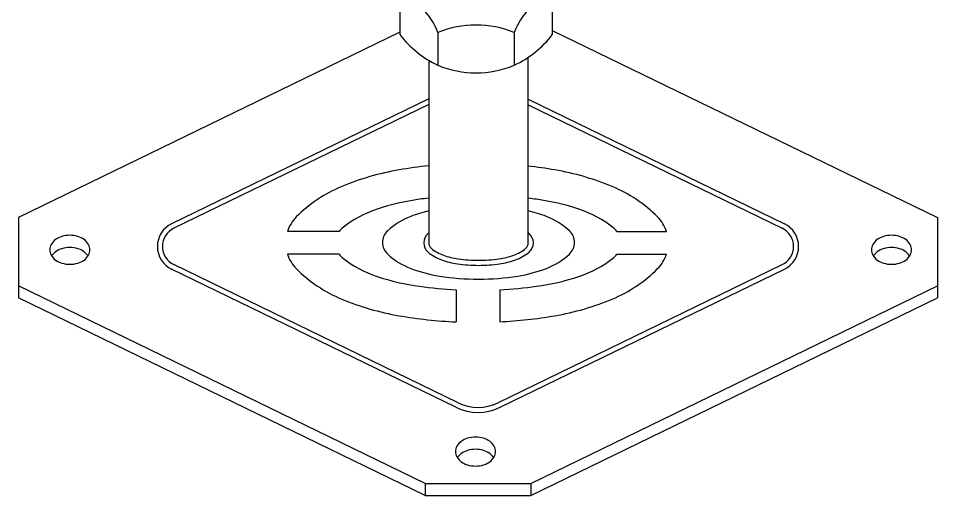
# Model space of a CAD drawing. Header units: millimetres. Extents: x 209 to 75467, y 6568 to 12199.
# Drawn here: x 61723.7 to 62014.8, y 10205.6 to 10356.8 of the extents above; entities that cross this region are included whole.
import ezdxf

# ---------------------------------------------------------------- set-up
doc = ezdxf.new("R2010")
doc.units = ezdxf.units.MM
doc.header["$MEASUREMENT"] = 0
doc.layers.add('LINE', color=3, linetype='CONTINUOUS')

msp = doc.modelspace()

# ---------------------------------------------------------------- linework, layer by layer
at = {"layer": 'LINE', "color": 8}
for p, q in [((61844.50768828765, 10364.96006574717), (61844.50768828765, 10351.693369833)), ((61892.7958531566, 10365.06078093052), (61892.7958531566, 10351.693369833)), ((61844.50768828765, 10352.41543697646), (61723.71694615514, 10293.67458159743)), ((61856.57972950458, 10352.33794137512), (61856.57972950458, 10341.95501803967)), ((61880.72381193936, 10352.33794137512), (61880.72381193936, 10341.95501803967)), ((61892.7958531566, 10353.00728890598), (62014.80363986052, 10293.67458141738)), ((61853.67117941503, 10343.5041154898), (61853.67117941503, 10285.6982842993)), ((61885.19535471313, 10285.6982842993), (61885.19535471313, 10344.50222815933)), ((61853.67117941503, 10331.33893930403), (61772.23139510397, 10291.73455814321)), ((61885.19535471313, 10331.17070379903), (61966.28919090766, 10291.73455802339)), ((61853.67117941503, 10329.56047639083), (61772.93085164391, 10290.29624278365)), ((61885.19535471313, 10329.39224088521), (61965.58973436647, 10290.29624266444)), ((61723.71694615514, 10293.67458159743), (61723.71694615514, 10268.22797449883)), ((62014.80363987479, 10293.67458159743), (62014.80363987479, 10268.22797449883)), ((61825.25674099941, 10289.27260585893), (61808.90834748682, 10289.27260585893)), ((61913.2638454043, 10289.27260585893), (61928.95723514631, 10289.27260585893)), ((61825.25674099941, 10282.12415087055), (61808.90834748682, 10282.12415087055)), ((61913.2638454043, 10282.12415087055), (61928.95723514631, 10282.12415087055)), ((61862.9651843359, 10235.00578726598), (61772.93085164391, 10278.78971991023)), ((61875.55540206314, 10235.0057872635), (61965.58973436679, 10278.78971978978)), ((61862.26572779597, 10233.56747190642), (61772.23139510397, 10277.35140455067)), ((61876.25485860401, 10233.56747190455), (61966.28919090766, 10277.35140443053)), ((61852.54876697871, 10209.44859797277), (61723.71694615514, 10272.09985120861)), ((61862.3475085174, 10270.80982125414), (61862.3475085174, 10260.62994460997)), ((61876.17307788662, 10270.80982125414), (61876.17307788662, 10260.66115672439)), ((61885.97181906707, 10209.44859797277), (62014.80363986052, 10272.09985102856)), ((61852.54876697871, 10205.5767212633), (61723.71694615514, 10268.22797449883)), ((61885.97181906707, 10205.5767212633), (62014.80363986052, 10268.22797431877)), ((61852.54876697871, 10209.44859797277), (61852.54876697871, 10205.5767212633)), ((61852.54876697871, 10209.44859797277), (61885.97181906707, 10209.44859797277)), ((61885.97181906707, 10209.44859797277), (61885.97181906707, 10205.5767212633)), ((61852.54876697871, 10205.5767212633), (61885.97181906707, 10205.5767212633))]:
    msp.add_line(p, q, dxfattribs=at)
for points in [[(61853.67117941503, 10310.11209091997, 0.01636310829390186), (61844.25817636929, 10308.80477927581, 0.05597912892229996), (61826.09042901329, 10303.53006123087, 0.0986689614489952), (61811.72562113281, 10293.88894560641, 0.1180642443829414), (61808.90834748682, 10289.27260585893, 0.1982857149061291)], [(61928.95723514631, 10289.27260585893, 0.1180642443829496), (61926.13996150003, 10293.88894560641, 0.09866896144899191), (61911.77515361954, 10303.53006123087, 0.05597912892229915), (61893.60740626355, 10308.80477927581, 0.01462944828610183), (61885.19535471313, 10310.00281234694, 0.04270696583516074)], [(61853.67117941503, 10299.86290845945, 0.005445777956092451), (61850.74611617935, 10299.49145954493, 0.04616947495852855), (61837.30221132531, 10296.35107232369, 0.08920364666016384), (61826.28617521997, 10290.33746237078, 0.06242443809197253), (61825.25674099941, 10289.27260585893)], [(61913.2638454043, 10289.27260585893, 0.06242443809194911), (61912.23441118374, 10290.33746237078, 0.08920364666015006), (61901.21837507871, 10296.35107232369, 0.04616947495853777), (61887.77447022467, 10299.49145954493, 0.004802461834159151), (61885.19535471313, 10299.82234948271, 0.004802461834159151)], [(61853.67117941503, 10295.81962796847, 0.03320031804596993), (61847.94271113165, 10294.05155147134, 0.09541040943707864), (61840.66196591377, 10289.52743805218, 0.2091101387817491), (61839.0410314016, 10285.82112367563)], [(61839.0410314016, 10285.82112367563, 0.20911013878172), (61840.66196591377, 10282.11480929907, 0.09541040943707645), (61847.94271113165, 10277.59069587961, 0.05215303593956983), (61857.02527252895, 10275.15959732501, 0.03935131154660659), (61869.43326706409, 10274.18154106245, 0.03935131154660031), (61881.84126159921, 10275.15959732501, 0.05215303593957572), (61890.92382299651, 10277.59069587961, 0.09541040943707622), (61898.20456821441, 10282.11480929907, 0.2091101387817585), (61899.82550272655, 10285.82112367563, 0.2091101387817773), (61898.20456821441, 10289.52743805218, 0.09541040943709482), (61890.92382299651, 10294.05155147134, 0.03320031804596631), (61885.19535471313, 10295.81962796847, 0.03320031804596631)], [(61853.67117941503, 10288.84143318037, 0.005571039709809649), (61853.43629912131, 10288.64649858561, 0.2201902307826374), (61852.07180749935, 10285.6982842993, 0.2201902307826638)], [(61852.07180749935, 10285.6982842993, 0.2201902307826638), (61853.43629912131, 10282.75007001329, 0.0916901035140192), (61857.75723629259, 10280.27032296161, 0.04841182416670246), (61862.7536254193, 10279.04029437173, 0.03617460268674789), (61869.43326706409, 10278.55639437418, 0.03617460268673591), (61876.11290870886, 10279.04029437173, 0.04841182416671147), (61881.10929783557, 10280.27032296161, 0.09169010351406266), (61885.43023500685, 10282.75007001329, 0.2201902307826231), (61886.79472662881, 10285.6982842993, 0.2201902307826251), (61885.43023500685, 10288.64649858561, 0.005571039709828943), (61885.19535471313, 10288.84143318037, 0.04841182416667998)], [(61745.76194529298, 10281.54126813374, 0.09114247332020971), (61744.50561729819, 10282.85379083069, 0.08389735412742451), (61742.52347831924, 10283.83111539408, 0.07279870778799215), (61740.00777048276, 10284.19934745524, 0.07279870778796839), (61737.49206264596, 10283.83111539408, 0.0838973541273873), (61735.50992366734, 10282.85379083069, 0.09114247332023306), (61734.25359567255, 10281.54126813374, 0.1309214251190802)], [(61853.67117941503, 10285.6982842993, 0.2201902307825723), (61854.47136831067, 10283.9693412289, 0.09169010351403759), (61858.28778800182, 10281.77913223008, 0.04841182416673071), (61862.98414543581, 10280.62296649397, 0.03617460268673093), (61869.43326706409, 10280.15576628986, 0.0361746026867289), (61875.88238869235, 10280.62296649397, 0.0484118241667215), (61880.57874612634, 10281.77913223008, 0.09169010351405853), (61884.39516581719, 10283.9693412289, 0.2201902307826663), (61885.19535471313, 10285.6982842993, 0.2201902307826601)], [(62005.95166811005, 10281.54126813374, 0.09114247332020971), (62004.69534011527, 10282.85379083069, 0.08389735412742451), (62002.71320113633, 10283.83111539408, 0.07279870778799215), (62000.19749329984, 10284.19934745524, 0.07279870778796839), (61997.68178546305, 10283.83111539408, 0.0838973541273873), (61995.69964648473, 10282.85379083069, 0.09114247332023306), (61994.44331848963, 10281.54126813374, 0.1309214251190802)], [(61808.90834748682, 10282.12415087055, 0.1180642443829457), (61811.72562113281, 10277.50781112338, 0.09866896144899942), (61826.09042901329, 10267.86669549861, 0.05597912892229283), (61844.25817636929, 10262.59197745366, 0.03135173882761113), (61862.3475085174, 10260.62994460997, 0.04270696583515791)], [(61825.25674099941, 10282.12415087055, 0.06242443809199207), (61826.28617521997, 10281.05929435901, 0.08920364666015101), (61837.30221132531, 10275.0456844061, 0.04616947495854483), (61850.74611617935, 10271.90529718486, 0.02153163379244279), (61862.3475085174, 10270.80982125414, 0.03431438563949321)], [(61876.17307788662, 10270.80982125414, 0.02153163379244278), (61887.77447022467, 10271.90529718486, 0.04616947495853283), (61901.21837507871, 10275.0456844061, 0.08920364666016384), (61912.23441118374, 10281.05929435901, 0.06242443809198882), (61913.2638454043, 10282.12415087055, 0.2270799446936125)], [(61876.17307788662, 10260.66115672439, 0.03022188849849783), (61893.60740626355, 10262.59197745366, 0.05597912892229457), (61911.77515361954, 10267.86669549861, 0.09866896144899673), (61926.13996150003, 10277.50781112338, 0.1180642443829607), (61928.95723514631, 10282.12415087055, 0.1982857149061347)], [(61874.23059121985, 10217.60214634103, 0.09114247332020971), (61872.97426322475, 10218.91466903798, 0.08389735412742451), (61870.99212424613, 10219.89199360137, 0.07279870778799215), (61868.47641640964, 10220.26022566252, 0.07279870778796839), (61865.96070857283, 10219.89199360137, 0.0838973541273873), (61863.97856959421, 10218.91466903798, 0.09114247332023306), (61862.72224159942, 10217.60214634103, 0.1309214251190802)]]:
    msp.add_lwpolyline(points, format="xyb", dxfattribs=at)
for points in [[(61733.64685451519, 10283.47720648863, 0.1309214251191147), (61734.09302895951, 10281.80243543088, 0.1065466789783756), (61735.50992366734, 10280.22874543679, 0.08389735412742341), (61737.49206264596, 10279.2514208734, 0.07279870778795364), (61740.00777048276, 10278.88318881225, 0.0727987077880173), (61742.52347831924, 10279.2514208734, 0.08389735412742445), (61744.50561729819, 10280.22874543679, 0.1065466789785854), (61745.92251200601, 10281.80243543088, 0.1309214251191833), (61746.36868645034, 10283.47720648863, 0.130921425119039), (61745.92251200601, 10285.15197754608, 0.1065466789784331), (61744.50561729819, 10286.72566754048, 0.08389735412742451), (61742.52347831924, 10287.70299210387, 0.07279870778799215), (61740.00777048276, 10288.07122416502, 0.07279870778796839), (61737.49206264596, 10287.70299210387, 0.0838973541273873), (61735.50992366734, 10286.72566754048, 0.1065466789784563), (61734.09302895951, 10285.15197754608, 0.1309214251190802)], [(61993.83657733227, 10283.47720648863, 0.1309214251191147), (61994.28275177658, 10281.80243543088, 0.1065466789783756), (61995.69964648473, 10280.22874543679, 0.08389735412742341), (61997.68178546305, 10279.2514208734, 0.07279870778795364), (62000.19749329984, 10278.88318881225, 0.0727987077880173), (62002.71320113633, 10279.2514208734, 0.08389735412742445), (62004.69534011527, 10280.22874543679, 0.1065466789785854), (62006.1122348231, 10281.80243543088, 0.1309214251191833), (62006.55840926741, 10283.47720648863, 0.130921425119039), (62006.1122348231, 10285.15197754608, 0.1065466789784331), (62004.69534011527, 10286.72566754048, 0.08389735412742451), (62002.71320113633, 10287.70299210387, 0.07279870778799215), (62000.19749329984, 10288.07122416502, 0.07279870778796839), (61997.68178546305, 10287.70299210387, 0.0838973541273873), (61995.69964648473, 10286.72566754048, 0.1065466789784563), (61994.28275177658, 10285.15197754608, 0.1309214251190802)], [(61862.11550044206, 10219.53808469592, 0.1309214251191147), (61862.56167488638, 10217.86331363817, 0.1065466789783756), (61863.97856959421, 10216.28962364408, 0.08389735412742341), (61865.96070857283, 10215.31229908069, 0.07279870778795364), (61868.47641640964, 10214.94406701953, 0.0727987077880173), (61870.99212424613, 10215.31229908069, 0.08389735412742445), (61872.97426322475, 10216.28962364408, 0.1065466789785854), (61874.39115793289, 10217.86331363817, 0.1309214251191833), (61874.83733237721, 10219.53808469592, 0.130921425119039), (61874.39115793289, 10221.21285575336, 0.1065466789784331), (61872.97426322475, 10222.78654574776, 0.08389735412742451), (61870.99212424613, 10223.76387031115, 0.07279870778799215), (61868.47641640964, 10224.13210237231, 0.07279870778796839), (61865.96070857283, 10223.76387031115, 0.0838973541273873), (61863.97856959421, 10222.78654574776, 0.1065466789784563), (61862.56167488638, 10221.21285575336, 0.1309214251190802)]]:
    msp.add_lwpolyline(points, format="xyb", close=True, dxfattribs=at)
for centre, radius, start, end in [((61835.38246797863, 10344.14850270549), 22.72423380271272, 21.12374928476778, 66.32405017348309), ((61902.11115139723, 10344.13329254202), 22.90708518276854, 113.994927563318, 159.0120995106721), ((61868.65177072212, 10322.91367696306), 31.80442603370971, 67.69288138493586, 112.3071186150641), ((61870.44721822131, 10371.49736143326), 32.63521558829296, 217.3605624618965, 244.8541424509441), ((61866.85632322263, 10371.49736143326), 32.63521558827955, 295.1458575490558, 322.6394375381035), ((61868.65177072212, 10371.37928245173), 31.80442603370971, 247.6928813849341, 292.3071186150642), ((61775.72867780614, 10284.54298134694), 7.996859578286227, 115.9337766201834, 244.0662233798166), ((61775.72867780614, 10284.54298134694), 6.397487662628982, 115.9337766201834, 244.0662233798166), ((61962.79190820549, 10284.5429812268), 6.397487662628982, 295.9337766201833, 64.0662233798166), ((61962.79190820549, 10284.5429812268), 7.996859578286227, 295.9337766201833, 64.0662233798166), ((61869.26029320185, 10247.95062549803), 14.39434724091521, 244.0662233677602, 295.933776602101), ((61869.26029320185, 10247.95062549803), 15.99371915657245, 244.0662233677602, 295.933776602101)]:
    msp.add_arc(centre, radius, start, end, dxfattribs=at)

doc.saveas('drawing.dxf')
